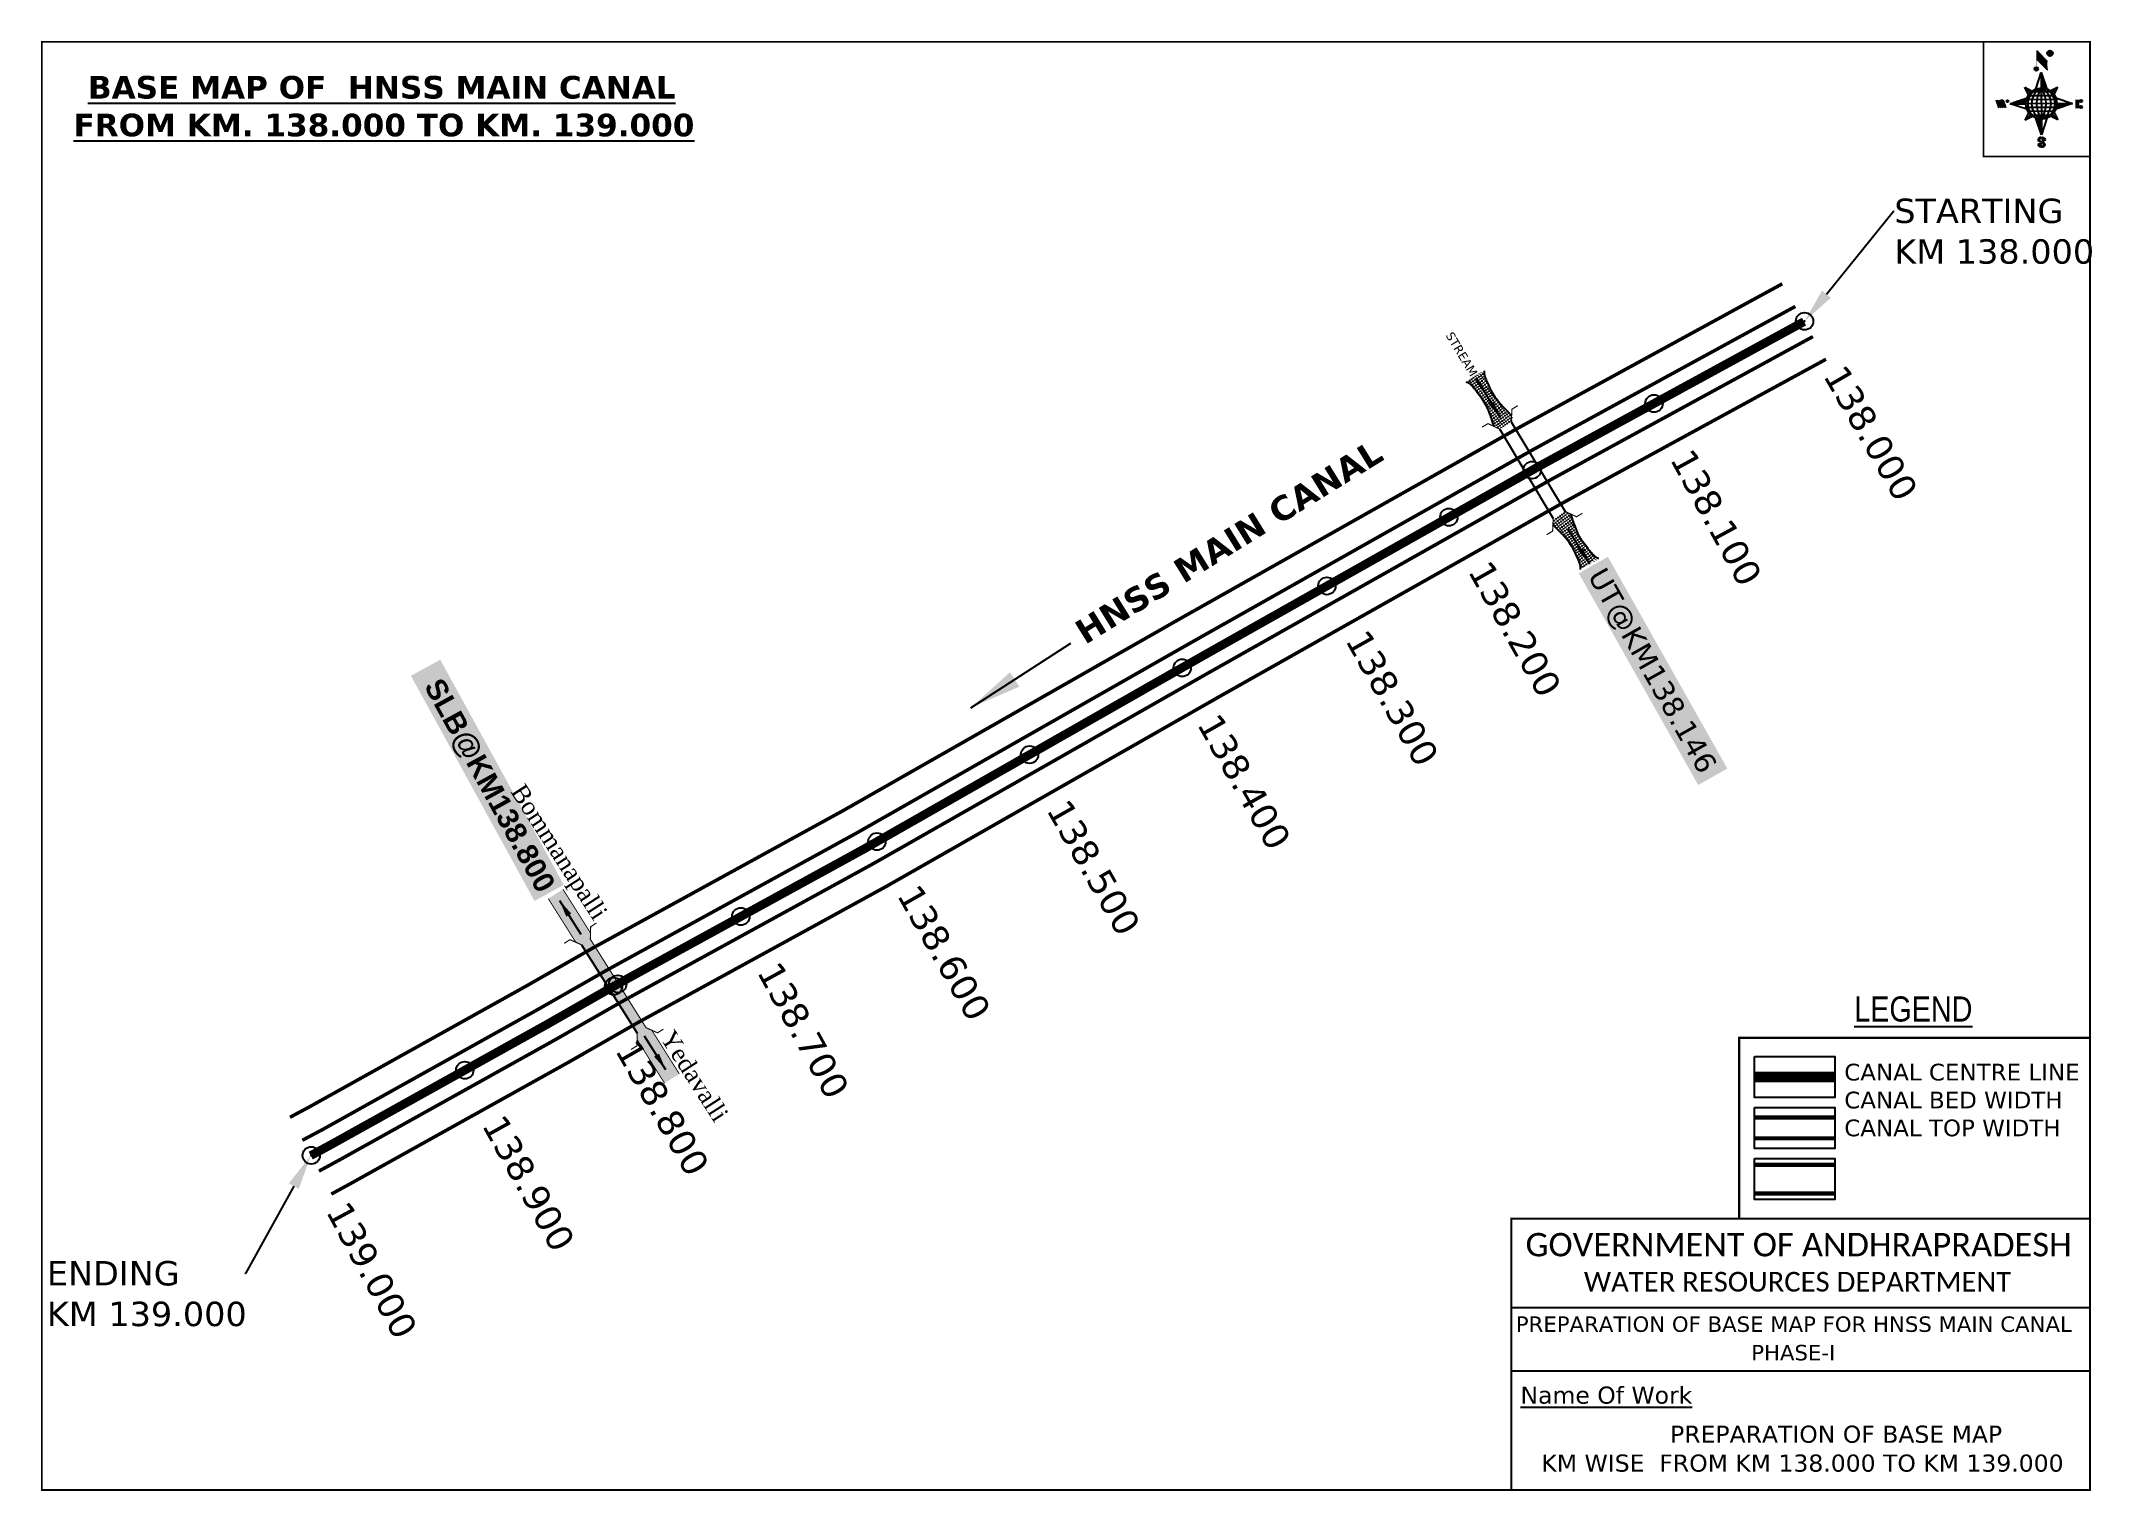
# Model space of a CAD drawing. Header units: inches. Extents: x 763371 to 764547, y 1687414 to 1688246.
import ezdxf
from ezdxf import colors
from ezdxf.entities.mleader import LeaderData, LeaderLine
from ezdxf.enums import TextEntityAlignment as Align
from ezdxf.math import Vec2, Vec3

# ---------------------------------------------------------------- set-up
doc = ezdxf.new("R2010")
doc.units = ezdxf.units.IN
doc.header["$MEASUREMENT"] = 0
doc.header["$PDMODE"] = 32
doc.header["$PDSIZE"] = 10
doc.linetypes.add('ACAD_ISO02W100', pattern=[15, 12, -3])
doc.linetypes.add('HIDDEN2', pattern=[0.1875, 0.125, -0.0625])
for name, color, linetype in [('AQUADUCT', 1, 'Continuous'), ('bord', 1, 'Continuous'), ('CANAL1', 1, 'Continuous'), ('CSMark', 72, 'Continuous'), ('DCBMS', 232, 'Continuous'), ('PAGE', 7, 'Continuous'), ('STRUCTURE', 5, 'Continuous'), ('TEXT', 7, 'Continuous')]:
    doc.layers.add(name, color=color, linetype=linetype)
doc.styles.add('ARIALN', font='ARIALN_1.TTF')
doc.styles.get("Standard").update_dxf_attribs({"font": 'verdana_0.ttf'})
doc.styles.add('style1', font='romantic_0.ttf')
doc.dimstyles.get("Standard").update_dxf_attribs({"dimtxt": 0.18, "dimasz": 0.18, "dimexe": 0.18, "dimexo": 0.0625, "dimgap": 0.09, "dimtad": 0, "dimtih": 1, "dimtoh": 1, "dimdec": 4, "dimzin": 0, "dimdsep": 46, "dimtxsty": 'Standard', "dimcen": 0.09, "dimadec": 0, "dimazin": 0, "dimtfac": 1, "dimtdec": 4, "dimtofl": 0, "dimtmove": 0, "dimatfit": 3, "dimfxl": 0, "dimtolj": 1, "dimtzin": 0, "dimarcsym": 0})
pattern_1 = [(267.297113149, (-8720374.938, 50637915.138), (10.5367255337, -0.497431438), [])]
pattern_2 = [(357.297113149, (-8720374.938, 50637915.138), (0.497431438, 10.5367255337), [])]

# ---------------------------------------------------------------- blocks, each defined once
blk = doc.blocks.new('*X16')
at = {"color": 0, "linetype": 'Continuous'}
for p, q in [((6321.6, 240.5), (6322.3, 241.2)), ((6321.6, 240.3), (6322.3, 241)), ((6321.6, 240.1), (6322.3, 240.8)), ((6321.6, 239.9), (6322.4, 240.7)), ((6321.6, 239.8), (6322.4, 240.6)), ((6321.6, 239.6), (6322.5, 240.5)), ((6321.6, 239.4), (6322.5, 240.3)), ((6321.6, 239.2), (6322.6, 240.2)), ((6321.7, 239.1), (6322.6, 240.1)), ((6321.8, 240.8), (6322.4, 241.4)), ((6321.8, 239), (6322.7, 240)), ((6321.8, 239), (6322.8, 239.9)), ((6321.9, 238.9), (6322.9, 239.8)), ((6322, 238.8), (6323, 239.7)), ((6322.1, 241.3), (6322.4, 241.6)), ((6322.1, 238.7), (6323.1, 239.6)), ((6322.2, 238.6), (6323.1, 239.6)), ((6322.3, 238.5), (6323.2, 239.5)), ((6322.4, 238.5), (6323.3, 239.4)), ((6322.5, 238.4), (6323.4, 239.3)), ((6322.7, 238.4), (6323.6, 239.3)), ((6322.8, 238.3), (6323.7, 239.2)), ((6322.9, 238.3), (6323.8, 239.1)), ((6323.1, 238.2), (6323.9, 239.1)), ((6323.2, 238.2), (6324, 239)), ((6323.3, 238.2), (6324.2, 239)), ((6323.5, 238.1), (6324.3, 238.9)), ((6323.7, 238.1), (6324.4, 238.9)), ((6323.8, 238.1), (6324.6, 238.8)), ((6324.1, 238.2), (6324.7, 238.8)), ((6324.3, 238.3), (6324.9, 238.8)), ((6324.6, 238.3), (6325.1, 238.8)), ((6324.8, 238.4), (6325.2, 238.8)), ((6325.1, 238.5), (6325.4, 238.8)), ((6325.4, 238.6), (6325.6, 238.8))]:
    blk.add_line(p, q, dxfattribs=at)
blk = doc.blocks.new('*X15')
at = {"color": 0, "linetype": 'Continuous'}
for p, q in [((6324.4, 240.3), (6324.5, 240.4)), ((6324.6, 240.3), (6324.8, 240.5)), ((6324.7, 240.2), (6325, 240.5)), ((6324.8, 240.2), (6325.2, 240.6)), ((6325, 240.1), (6325.5, 240.6)), ((6325.1, 240.1), (6325.6, 240.6)), ((6325.2, 240), (6325.8, 240.6)), ((6325.3, 240), (6326, 240.6)), ((6325.4, 239.9), (6326.1, 240.6)), ((6325.5, 239.8), (6326.2, 240.5)), ((6325.6, 239.8), (6326.3, 240.5)), ((6325.7, 239.7), (6326.5, 240.4)), ((6325.9, 239.6), (6326.6, 240.3)), ((6326, 239.5), (6326.7, 240.3)), ((6326, 239.4), (6326.8, 240.2)), ((6326.1, 239.3), (6327, 240.2)), ((6326.2, 239.3), (6327.1, 240.1)), ((6326.3, 239.2), (6327.1, 240)), ((6326.4, 239.1), (6327.2, 239.9)), ((6326.5, 239), (6327.3, 239.8)), ((6326.5, 238.9), (6327.4, 239.7)), ((6326.6, 238.8), (6327.5, 239.6)), ((6326.7, 238.7), (6327.5, 239.5)), ((6326.8, 238.6), (6327.6, 239.4)), ((6326.8, 238.5), (6327.7, 239.3)), ((6326.8, 236.5), (6327.4, 237)), ((6326.9, 238.3), (6327.8, 239.2)), ((6326.9, 238.2), (6327.9, 239.1)), ((6326.9, 236.8), (6327.6, 237.4)), ((6327, 238.1), (6327.8, 239)), ((6327, 237.9), (6327.8, 238.8)), ((6327, 237.8), (6327.8, 238.6)), ((6327, 237.6), (6327.8, 238.4)), ((6327, 237.4), (6327.8, 238.2)), ((6327, 237.3), (6327.8, 238)), ((6327, 237.1), (6327.8, 237.9))]:
    blk.add_line(p, q, dxfattribs=at)
blk = doc.blocks.new('H')
at = {"layer": 'bord', "extrusion": (0.000427885, 0.004792, 0.999988)}
h = blk.add_hatch(dxfattribs=at)
h.set_pattern_fill('LINE', color=8, scale=84.387686, angle=-2.7029, style=0)
h.set_pattern_definition(pattern_2)
h.paths.add_polyline_path([(-492, 786, -0.090992), (-448, 775), (-486, 912)])
h = blk.add_hatch(dxfattribs=at)
h.set_pattern_fill('LINE', color=8, scale=84.387686, angle=-92.7029, style=0)
h.set_pattern_definition(pattern_1)
h.paths.add_polyline_path([(-625, 665, -0.090992), (-615, 710), (-751, 671)])
h = blk.add_hatch(dxfattribs=at)
h.set_pattern_fill('LINE', color=8, scale=84.387686, angle=-2.7029, style=0)
h.set_pattern_definition(pattern_2)
h.paths.add_polyline_path([(-504, 533, -0.090992), (-549, 543), (-510, 406)])
h = blk.add_hatch(dxfattribs=at)
h.set_pattern_fill('LINE', color=8, scale=84.387686, angle=-92.7029, style=0)
h.set_pattern_definition(pattern_1)
h.paths.add_polyline_path([(-246, 647), (-372, 653, -0.090992), (-382, 609)])
for p, q in [((-519, 1020, -1217), (-435, 927, -1216)), ((-516, 1087, -1217), (-432, 994, -1217)), ((-538, 774, -1216), (-487, 906, -1216)), ((-487, 906, -1216), (-493, 780, -1216)), ((-487, 906, -1216), (-448, 769, -1216)), ((-865, 701, -1215), (-847, 638, -1215)), ((-847, 700, -1215), (-829, 637, -1215)), ((-829, 699, -1215), (-811, 636, -1215)), ((-829, 699, -1215), (-811, 698, -1215)), ((-811, 698, -1215), (-794, 635, -1215)), ((-752, 665, -1215), (-615, 704, -1215)), ((-627, 794, -1216), (-567, 760, -1216)), ((-627, 794, -1216), (-584, 747, -1215)), ((-599, 731, -1215), (-627, 794, -1216)), ((-421, 753, -1216), (-359, 781, -1216)), ((-359, 781, -1216), (-405, 739, -1216)), ((-359, 781, -1216), (-392, 721, -1215)), ((-379, 693, -1215), (-246, 641, -1215)), ((-213, 669, -1215), (-217, 601, -1215)), ((-752, 665, -1215), (-625, 659, -1215)), ((-619, 614, -1215), (-752, 665, -1215)), ((-639, 526, -1214), (-606, 585, -1215)), ((-639, 526, -1214), (-593, 568, -1215)), ((-577, 553, -1215), (-639, 526, -1214)), ((-511, 400, -1214), (-549, 537, -1214)), ((-460, 533, -1215), (-511, 400, -1214)), ((-505, 527, -1214), (-511, 400, -1214)), ((-371, 513, -1214), (-431, 546, -1215)), ((-371, 513, -1214), (-414, 560, -1215)), ((-399, 576, -1215), (-371, 513, -1214)), ((-246, 641, -1215), (-383, 603, -1215)), ((-373, 647, -1215), (-246, 641, -1215)), ((-197, 600, -1215), (-194, 668, -1215))]:
    blk.add_line(p, q, dxfattribs=at)
at = {"layer": 'bord', "color": 8, "linetype": 'ByBlock', "extrusion": (0.000427885, 0.004792, 0.999988)}
for p, q in [((-375, 679, -1215), (-620, 691, -1215)), ((-386, 711, -1215), (-605, 722, -1215)), ((-411, 744, -1216), (-578, 752, -1216)), ((-493, 780, -1216), (-505, 527, -1214)), ((-373, 647, -1215), (-625, 659, -1215)), ((-378, 616, -1215), (-623, 628, -1215)), ((-392, 585, -1215), (-611, 595, -1215)), ((-420, 555, -1215), (-587, 562, -1215))]:
    blk.add_line(p, q, dxfattribs=at)
at = {"layer": 'bord', "extrusion": (0.000427885, 0.004792, 0.999988), "elevation": -1212}
for points, const_width in [([(-522, 960), (-516, 1093)], 1.61), ([(-434, 933), (-428, 1066)], 1.61), ([(-870, 707), (-846, 706)], 0.642), ([(-829, 643), (-821, 678)], 0.642), ([(-793, 641), (-782, 694)], 0.642), ([(-223, 676), (-174, 673)], 0.706), ([(-829, 643), (-855, 644)], 0.642), ([(-811, 642), (-784, 641)], 0.642), ([(-177, 605), (-226, 607)], 0.706), ([(-195, 645), (-185, 644)], 0.706)]:
    blk.add_lwpolyline(points, dxfattribs=dict(at, const_width=const_width))
for points, const_width in [([(-414, 1073, 1), (-398, 1058, 1)], 22.3), ([(-530, 950, 1), (-520, 939, 1)], 14.8), ([(-776, 697, 1), (-769, 690, 1)], 8.9), ([(-180, 618, 1), (-173, 611, 1)], 9.79), ([(-178, 667, 1), (-171, 660, 1)], 9.79), ([(-490, 362, 1), (-498, 369, 1)], 11.1), ([(-525, 322, 1), (-533, 329, 1)], 11.1)]:
    blk.add_lwpolyline(points, format="xyb", close=True, dxfattribs=dict(at, const_width=const_width))
for points in [[(-537, 317), (-531, 310), (-520, 307), (-505, 307), (-494, 310), (-486, 318), (-487, 326), (-491, 333), (-494, 336), (-503, 341), (-522, 347), (-530, 352), (-534, 355), (-537, 363), (-537, 373), (-530, 381), (-520, 384), (-504, 384), (-493, 380), (-487, 373)], [(-522, 348), (-526, 354), (-528, 361), (-528, 371), (-526, 375), (-521, 381), (-515, 384)], [(-505, 307), (-499, 312), (-497, 319), (-497, 327), (-501, 335), (-509, 343)]]:
    blk.add_lwpolyline(points, dxfattribs=at)
at = {"layer": 'bord', "extrusion": (0.000427885, 0.004792, 0.999988)}
for centre, radius in [((-406, 1065, -1212), 22.3), ((-525, 944, -1212), 14.8), ((-773, 694, -1212), 8.9), ((-498, 659, -1212), 127), ((-177, 615, -1212), 9.79), ((-174, 663, -1212), 9.79), ((-494, 365, -1212), 11.1), ((-529, 325, -1212), 11.1)]:
    blk.add_circle(centre, radius, dxfattribs=at)
at = {"layer": 'bord', "color": 8, "linetype": 'ByBlock', "extrusion": (0.000427885, 0.004792, 0.999988)}
for centre, radius, start, end in [((-482, 658, -1212), 128, 94.9254, 259.6691), ((-437, 656, -1212), 141, 113.2864, 241.308), ((-316, 651, -1212), 222, 142.5892, 212.0053), ((-560, 662, -1212), 141, 293.2864, 61.308), ((-681, 668, -1212), 222, 322.5892, 32.0053), ((-515, 660, -1212), 128, 274.9254, 79.6691)]:
    blk.add_arc(centre, radius, start, end, dxfattribs=at)
at = {"layer": 'bord', "extrusion": (0.000427885, 0.004792, 0.999988)}
for points in [[(-516, 1093, -1212), (-431, 1000, -1212), (-519, 1026, -1212), (-434, 933, -1212)], [(-864, 707, -1212), (-846, 706, -1212), (-846, 644, -1212), (-829, 643, -1212)], [(-829, 705, -1212), (-811, 704, -1212), (-811, 642, -1212), (-793, 641, -1212)], [(-193, 674, -1212), (-197, 606, -1212), (-213, 675, -1212), (-216, 607, -1212)]]:
    blk.add_solid(points, dxfattribs=at)
at = {"layer": 'bord', "extrusion": (0.000427885, 0.004792, 0.999988), "xscale": 7.977342409717546, "yscale": 7.977342408231451, "zscale": 7.977342408476333, "rotation": 138.0840426661453}
for name, p in [('*X15', (38301, -31929, -1212)), ('*X16', (38314, -31951, -1212))]:
    blk.add_blockref(name, p, dxfattribs=at)
blk = doc.blocks.new('SLB')
at = {"layer": 'STRUCTURE'}
h = blk.add_hatch(dxfattribs=at)
h.set_pattern_fill('DOTS', color=6, scale=20, angle=320.3722, style=0)
h.set_pattern_definition([(320.372247934, (-159.4327, -72.9564), (1.2786241598, 0.5641323054), [0, -1.25])])
h.paths.add_polyline_path([(769699.5, 1706871.1), (769699.5, 1706861.1), (769729.1, 1706861.1), (769732.1, 1706863.1), (769792.1, 1706863.1), (769795.1, 1706861.1), (769824.7, 1706861.1), (769824.7, 1706871.1), (769795.1, 1706871.1), (769792.1, 1706869.1), (769732.1, 1706869.1), (769729.1, 1706871.1)])
at = {"layer": 'STRUCTURE', "color": 6, "const_width": 0.628}
for points in [[(769726.1, 1706877.1), (769726.1, 1706873.1), (769732.1, 1706869.1), (769792.1, 1706869.1), (769798.1, 1706873.1), (769798.1, 1706877.1)], [(769726.1, 1706855.1), (769726.1, 1706859.1), (769732.1, 1706863.1), (769792.1, 1706863.1), (769798.1, 1706859.1), (769798.1, 1706855.1)]]:
    blk.add_lwpolyline(points, dxfattribs=at)
at = {"layer": 'STRUCTURE', "color": 6, "linetype": 'ACAD_ISO02W100', "ltscale": 0.5, "const_width": 0.5}
for points in [[(769699.5, 1706871.1), (769729.1, 1706871.1)], [(769699.5, 1706861.1), (769729.1, 1706861.1)], [(769795.1, 1706871.1), (769824.7, 1706871.1)], [(769795.1, 1706861.1), (769824.7, 1706861.1)]]:
    blk.add_lwpolyline(points, dxfattribs=at)
at = {"layer": 'STRUCTURE', "color": 6}
blk.add_lwpolyline([(769732.1, 1706863.1), (769792.1, 1706863.1)], dxfattribs=at)
blk.add_lwpolyline([(769732.1, 1706863.1), (769792.1, 1706863.1)], dxfattribs=at)
at = {"layer": 'STRUCTURE', "color": 0}
blk.add_circle((769762.1, 1706866.1), 1.24, dxfattribs=at)
for points in [[(769703.8, 1706866), (769726.7, 1706866)], [(769818.6, 1706865.8), (769795.7, 1706865.8)]]:
    blk.add_leader(points, dimstyle='Standard', override={"dimasz": 10, "dimgap": 0.09, "dimtad": 0}, dxfattribs=at)
blk = doc.blocks.new('UT')
at = {"layer": 'STRUCTURE'}
h = blk.add_hatch(dxfattribs=at)
h.set_pattern_fill('DASH', color=150, scale=8, angle=-39.6278, style=0)
h.set_pattern_definition([(320.372247933, (-4370.464, -6260.8811), (1.40800153113, 0.132407282), [1, -1])])
h.paths.add_polyline_path([(765163, 1700681.9), (765165.6, 1700680.6), (765167.2, 1700680.3), (765169.1, 1700680), (765172.4, 1700679.6), (765176.4, 1700679.3), (765179.5, 1700679.5), (765183.1, 1700679.9), (765187.7, 1700680.9), (765188.9, 1700681.2), (765193.1, 1700682.2), (765196.1, 1700680.2), (765196.1, 1700672.2), (765193.1, 1700670.2), (765190.5, 1700670.8), (765188.1, 1700671.3), (765185.5, 1700671.8), (765183.6, 1700672.1), (765181, 1700672.5), (765180.3, 1700672.5), (765178.5, 1700672.6), (765176.7, 1700672.6), (765174.6, 1700672.5), (765172.5, 1700672.3), (765170.4, 1700672), (765168.5, 1700671.7), (765166.1, 1700671.2), (765165, 1700670.8), (765163, 1700669.7)])
h.paths.add_polyline_path([(765259.1, 1700682.2), (765256.1, 1700680.2), (765256.1, 1700672.2), (765259.1, 1700670.2), (765261.9, 1700671), (765264.4, 1700671.6), (765266.4, 1700672), (765269.1, 1700672.5), (765272.7, 1700673), (765276.1, 1700673.1), (765278.6, 1700672.9), (765281.2, 1700672.7), (765283.9, 1700672.3), (765286.4, 1700671.9), (765288, 1700671.3), (765289.2, 1700670.6), (765289.1, 1700682.7), (765287.6, 1700681.8), (765285.7, 1700681.2), (765283, 1700680.7), (765281.2, 1700680.4), (765276.7, 1700679.9), (765272.7, 1700679.9), (765268.7, 1700680.3), (765264.8, 1700681), (765261.2, 1700681.7)])
at = {"layer": 'STRUCTURE', "color": 150, "const_width": 0.628}
for points in [[(765190.1, 1700688.2), (765190.1, 1700684.2), (765196.1, 1700680.2), (765256.1, 1700680.2), (765262.1, 1700684.2), (765262.1, 1700688.2)], [(765190.1, 1700664.2), (765190.1, 1700668.2), (765196.1, 1700672.2), (765256.1, 1700672.2), (765262.1, 1700668.2), (765262.1, 1700664.2)]]:
    blk.add_lwpolyline(points, dxfattribs=at)
at = {"layer": 'STRUCTURE', "color": 150}
for points in [[(765196.1, 1700680.2), (765256.1, 1700680.2)], [(765196.1, 1700672.2), (765256.1, 1700672.2)], [(765196.1, 1700672.2), (765256.1, 1700672.2)]]:
    blk.add_lwpolyline(points, dxfattribs=at)
at = {"layer": 'STRUCTURE', "color": 0}
blk.add_circle((765226.1, 1700676.2), 1.89, dxfattribs=at)
at = {"layer": 'STRUCTURE', "color": 150}
for points in [[(765163, 1700681.9), (765164.4, 1700681.1), (765167.9, 1700680.2), (765171.2, 1700679.8), (765176.1, 1700679.4), (765184.7, 1700680.3), (765193.1, 1700682.2)], [(765289.1, 1700682.7), (765287.8, 1700681.9), (765284.3, 1700680.9), (765280.9, 1700680.4), (765276.1, 1700679.8), (765267.4, 1700680.5), (765259.1, 1700682.2)], [(765163, 1700669.7), (765164.3, 1700670.6), (765167.8, 1700671.6), (765171.2, 1700672.1), (765176, 1700672.6), (765184.7, 1700672), (765193.1, 1700670.2)], [(765289.2, 1700670.6), (765287.8, 1700671.4), (765284.2, 1700672.3), (765280.9, 1700672.7), (765276.1, 1700673.1), (765267.4, 1700672.2), (765259.1, 1700670.2)]]:
    blk.add_spline(points, degree=3, dxfattribs=at)
at = {"layer": 'STRUCTURE', "color": 0}
blk.add_text('STREAM', height=5, dxfattribs=at).set_placement((765148.2, 1700675.8), align=Align.MIDDLE_CENTER)
for points in [[(765190.9, 1700676), (765164.2, 1700675.8)], [(765289.3, 1700676.7), (765265.4, 1700676.4)]]:
    blk.add_leader(points, dimstyle='Standard', override={"dimasz": 10, "dimgap": 0.09, "dimtad": 0}, dxfattribs=at)

msp = doc.modelspace()

# ---------------------------------------------------------------- linework, layer by layer
at = {"color": 3}
for p in [(764382.5, 1688084.9), (764296.1, 1688037.7), (764178.4, 1687972.5), (764108.4, 1687933), (764025.4, 1687886), (763937.8, 1687836.2), (763850.2, 1687786.3), (763772.1, 1687743.3), (763701.5, 1687704.6), (763613.7, 1687655.1), (763525.6, 1687606.2)]:
    msp.add_point(p, dxfattribs=at)
at = {"layer": 'CANAL1', "color": 200, "const_width": 2}
for points in [[(764369.7, 1688106.4), (764219.9, 1688024.6), (764022.9, 1687913.5), (763831.4, 1687804.4), (763688.4, 1687725.9), (763648.6, 1687703.2), (763524.8, 1687634.2), (763513.4, 1687628.1)], [(764394.8, 1688063.1), (764244.2, 1687980.9), (764047.6, 1687870), (763855.8, 1687760.7), (763712.8, 1687682.3), (763673.1, 1687659.6), (763548.8, 1687590.4), (763537.1, 1687584)]]:
    msp.add_lwpolyline(points, dxfattribs=at)
at = {"layer": 'CANAL1', "color": 5, "const_width": 2}
for points in [[(764377.2, 1688093.4), (764227.2, 1688011.5), (764030.3, 1687900.4), (763838.7, 1687791.3), (763695.7, 1687712.8), (763655.9, 1687690.1), (763532, 1687621), (763520.5, 1687614.9)], [(763530, 1687597.2), (763541.6, 1687603.5), (763665.8, 1687672.7), (763705.5, 1687695.4), (763848.4, 1687773.8), (764040.2, 1687883), (764236.9, 1687994), (764387.3, 1688076.1)]]:
    msp.add_lwpolyline(points, dxfattribs=at)
at = {"layer": 'CANAL1', "color": 1, "linetype": 'HIDDEN2', "ltscale": 100, "const_width": 5}
msp.add_lwpolyline([(764382.2, 1688084.7), (764232, 1688002.7), (764035.2, 1687891.7), (763843.6, 1687782.5), (763700.6, 1687704.1), (763660.9, 1687681.4), (763536.8, 1687612.3), (763525.3, 1687606.1)], dxfattribs=at)
at = {"layer": 'CANAL1', "color": 1, "linetype": 'HIDDEN2', "ltscale": 100, "const_width": 6, "elevation": -0.4}
msp.add_lwpolyline([(764399.9, 1687651.2), (764353.8, 1687651.2)], dxfattribs=at)
at = {"layer": 'CANAL1', "color": 5, "const_width": 2.4, "elevation": -0.4}
for points in [[(764399.9, 1687628), (764353.8, 1687628)], [(764399.9, 1687616), (764353.8, 1687616)]]:
    msp.add_lwpolyline(points, dxfattribs=at)
at = {"layer": 'CANAL1', "color": 200, "const_width": 2.4, "elevation": -0.4}
for points in [[(764399.9, 1687600.8), (764353.8, 1687600.8)], [(764399.9, 1687584.3), (764353.8, 1687584.3)]]:
    msp.add_lwpolyline(points, dxfattribs=at)
at = {"layer": 'PAGE', "const_width": 1}
msp.add_lwpolyline([(763371, 1687414.2), (764546.3, 1687414.2), (764546.3, 1688245.2), (763371, 1688245.2), (763371, 1687414.2)], dxfattribs=at)
at = {"layer": 'PAGE'}
for points, const_width in [([(764546.3, 1688245.2), (764485.2, 1688245.2), (764485.2, 1688179.5), (764546.3, 1688179.5)], 1), ([(764546.3, 1687569.9), (764345, 1687569.9), (764345, 1687673.7), (764546.3, 1687673.7)], 1.2), ([(764214.2, 1687569.9), (764546.3, 1687569.9), (764546.3, 1687414.2), (764214.2, 1687414.2)], 1.2)]:
    msp.add_lwpolyline(points, close=True, dxfattribs=dict(at, const_width=const_width))
at = {"layer": 'PAGE', "elevation": -0.4}
for points in [[(764353.8, 1687663), (764399.9, 1687663), (764399.9, 1687639.5), (764353.8, 1687639.5)], [(764353.8, 1687633.7), (764399.9, 1687633.7), (764399.9, 1687610.2), (764353.8, 1687610.2)], [(764353.8, 1687604.5), (764399.9, 1687604.5), (764399.9, 1687581), (764353.8, 1687581)]]:
    msp.add_lwpolyline(points, close=True, dxfattribs=at)
at = {"layer": 'PAGE'}
for points in [[(764214.2, 1687518.9), (764546.3, 1687518.9)], [(764214.2, 1687482.5), (764546.3, 1687482.5)]]:
    msp.add_lwpolyline(points, dxfattribs=at)
at = {"layer": 'STRUCTURE', "color": 0}
for p in [(764226.2, 1687999.5), (763699.1, 1687703.3)]:
    msp.add_point(p, dxfattribs=at)

# ---------------------------------------------------------------- block references
at = {"layer": 'AQUADUCT', "color": 1, "xscale": 0.0703495379661093, "yscale": 0.07034953800030053, "zscale": 0.07034953795990817, "rotation": 3.078330607406165}
msp.add_blockref('H', (764555.9, 1688165.8, 85.4), dxfattribs=at)
at = {"layer": 'STRUCTURE', "color": 0}
for name, p, rotation in [('UT', (-1087687.5, 1468258.8), 300.9924028333367), ('SLB', (-1090771.3, 1429121.1), 302.2123940269282)]:
    msp.add_blockref(name, p, dxfattribs=dict(at, rotation=rotation))

# ---------------------------------------------------------------- texts
at = {"layer": 'CANAL1', "insert": (763961.5, 1687910.5), "char_height": 14, "width": 205.129, "attachment_point": 1, "rotation": 31.7796}
msp.add_mtext('\\pi0.96322;{\\fVerdana|b1|i0|c0|p34;HNSS MAIN CANAL}', dxfattribs=at)
at = {"layer": 'CSMark', "color": 1}
for s, rotation, p in [('138.000', 300.0526, (764399.3, 1688057.6)), ('138.100', 298.6368, (764311.5, 1688009.6)), ('138.200', 299.4274, (764195.5, 1687945.4)), ('138.300', 299.4274, (764125.1, 1687905.7)), ('138.400', 299.6639, (764040, 1687857.6)), ('138.500', 299.6639, (763953.6, 1687808.4)), ('138.600', 299.6639, (763867.8, 1687759.5)), ('138.700', 298.753, (763787.6, 1687715.3)), ('138.800', 299.7485, (763706.1, 1687670.4)), ('138.900', 299.1229, (763629.7, 1687627.4)), ('139.000', 298.3259, (763540.3, 1687577.8))]:
    msp.add_text(s, height=15, rotation=rotation, dxfattribs=at).set_placement(p, align=Align.MIDDLE_LEFT)
at = {"layer": 'PAGE', "extrusion": (0.000201441, 0.004807, 0.999988), "style": 'ARIALN'}
msp.add_text('%%ULEGEND', height=14.4, rotation=359.9999, dxfattribs=at).set_placement((764444.9, 1687670, 8266.4), align=Align.MIDDLE)
at = {"layer": 'PAGE', "extrusion": (0.000201441, 0.004807, 0.999988)}
for s, height, p in [('PREPARATION OF BASE MAP FOR HNSS MAIN CANAL', 8.878, (764216.8, 1687484.7, 8265.5)), ('%%UName Of Work', 9.822, (764219.5, 1687443.5, 8264.1))]:
    msp.add_text(s, height=height, rotation=359.9999, dxfattribs=at).set_placement(p)
for s, height, p in [('PHASE-I', 8.88, (764376, 1687472.8, 8265.4)), ('PREPARATION OF BASE MAP', 9.822, (764400.6, 1687426, 8264.2)), ('KM WISE  FROM KM 138.000 TO KM 139.000', 9.822, (764381.3, 1687409.4, 8264.2))]:
    msp.add_text(s, height=height, rotation=359.9999, dxfattribs=at).set_placement(p, align=Align.MIDDLE_CENTER)
at = {"layer": 'PAGE', "extrusion": (0.000201441, 0.004807, 0.999988), "attachment_point": 1, "text_direction": (1, -1e-06, -0.000201)}
for s, insert, char_height, width in [('CANAL CENTRE LINE CANAL BED WIDTH {\\H2.3741x; }CANAL TOP WIDTH{\\H1.9188x; }', (764405.3, 1687658.8, -0.4), 9.6, 168.926), ('\\pi3.5885;{\\fCalibri|b0|i0|c0|p34;\\H1.3333x;GOVERNMENT OF ANDHRAPRADESH\\P\\pi37.073;\\H0.83998x;WATER RESOURCES DEPARTMENT}', (764218.8, 1687561.7, -1.3), 10.059, 321.276)]:
    msp.add_mtext(s, dxfattribs=dict(at, insert=insert, char_height=char_height, width=width))
at = {"layer": 'STRUCTURE', "color": 0, "style": 'style1'}
msp.add_text('Bommanapalli', height=10, rotation=302.7831, dxfattribs=at).set_placement((763692, 1687743), align=Align.MIDDLE_RIGHT)
msp.add_text('Yedavalli', height=10, rotation=302.7831, dxfattribs=at).set_placement((763729.6, 1687676.5), align=Align.MIDDLE_LEFT)
at = {"layer": 'STRUCTURE', "color": 5, "char_height": 12, "attachment_point": 1, "bg_fill": 1, "box_fill_scale": 1.3, "bg_fill_color": 7, "bg_fill_true_color": 16777215, "bg_fill_transparency": 4390977}
for s, insert, width, rotation in [('UT@KM138.146', (764268.3, 1687944.8), 132.289, 299.4274), ('\\pi5.0847;{\\fArial|b1|i0|c0|p34;SLB@KM138.800}', (763598.2, 1687885.8), 140.195, 298.753)]:
    msp.add_mtext(s, dxfattribs=dict(at, insert=insert, width=width, rotation=rotation))
at = {"layer": 'TEXT', "color": 1, "insert": (763375.7, 1688225.7), "char_height": 13, "width": 379.826, "attachment_point": 1}
msp.add_mtext('\\pi21.755;{\\fVerdana|b1|i0|c0|p34;\\LBASE MAP OF  HNSS MAIN CANAL \\P\\pi13.452;FROM KM. 138.000 TO KM. 139.000}', dxfattribs=at)

# ---------------------------------------------------------------- leaders
at = {"layer": 'CANAL1'}
msp.add_leader([(763904, 1687863.1), (763961.4, 1687900.1)], dimstyle='Standard', override={"dimasz": 30, "dimgap": 0.09, "dimtad": 0}, dxfattribs=at)
at = {"layer": 'DCBMS', "color": 5}
ml = msp.add_multileader_mtext('Standard', dxfattribs=at)
ml.set_content('STARTING\\PKM 138.000', color=5)
ml.set_leader_properties()
ml.build(insert=Vec2(0, 0))
ml.multileader.update_dxf_attribs({"dogleg_length": 0.36, "arrow_head_size": 20})
ctx = ml.context
ctx.base_point, ctx.char_height, ctx.arrow_head_size, ctx.landing_gap_size, ctx.plane_origin = Vec3(764433.9, 1688148.1), 14, 20, 0.09, Vec3(764581, 1688212.4)
notes = []
notes.append((ctx, [(1, (1, 1, 0), (764433.6, 1688148.1), (1, 0), 0.36, [(0, [(764382.5, 1688084.9)], 0, [])])]))
ctx.mtext.insert, ctx.mtext.flow_direction = Vec3(764434, 1688155.3), 5
ml = msp.add_multileader_mtext('Standard', dxfattribs=at)
ml.set_content('ENDING \\PKM 139.000', color=5)
ml.set_leader_properties()
ml.build(insert=Vec2(0, 0))
ml.multileader.update_dxf_attribs({"dogleg_length": 0.36, "arrow_head_size": 20})
ctx = ml.context
ctx.base_point, ctx.char_height, ctx.arrow_head_size, ctx.landing_gap_size, ctx.plane_origin = Vec3(763373.8, 1687538.5), 14, 20, 0.09, Vec3(763523.9, 1687460.2)
notes.append((ctx, [(0, (1, 1, 0), (763487.9, 1687538.5), (-1, 0), 0.36, [(0, [(763525.3, 1687606.1)], 0, [])])]))
ctx.mtext.insert, ctx.mtext.width, ctx.mtext.flow_direction = Vec3(763373.9, 1687545.6), 122.711, 5
for ctx, leaders in notes:
    for number, flags, end, landing, length, lines in leaders:
        leader = LeaderData()
        leader.index, (leader.has_last_leader_line, leader.has_dogleg_vector, leader.attachment_direction) = number, flags
        leader.last_leader_point, leader.dogleg_vector, leader.dogleg_length = Vec3(end), Vec3(landing), length
        for number, points, colour, breaks in lines:
            line = LeaderLine()
            line.index, line.vertices, line.color, line.breaks = number, Vec3.list(points), colors.encode_raw_color(colour), breaks
            leader.lines.append(line)
        ctx.leaders.append(leader)

doc.saveas('drawing.dxf')
